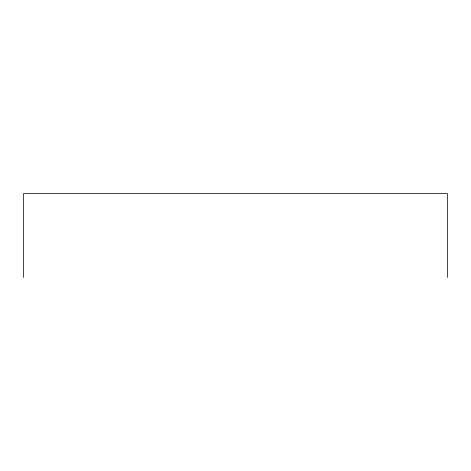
<?xml version="1.0" encoding="UTF-8"?>
<svg xmlns="http://www.w3.org/2000/svg" width="471" height="471" viewBox="0 0 471 471"><rect width="100%" height="100%" fill="white"/><g stroke="black" fill="none" stroke-linecap="round" stroke-linejoin="round"><path stroke-width="0.71" d="M447.45 277.401L447.45 193.599L23.55 193.599L23.55 277.401"/></g></svg>
